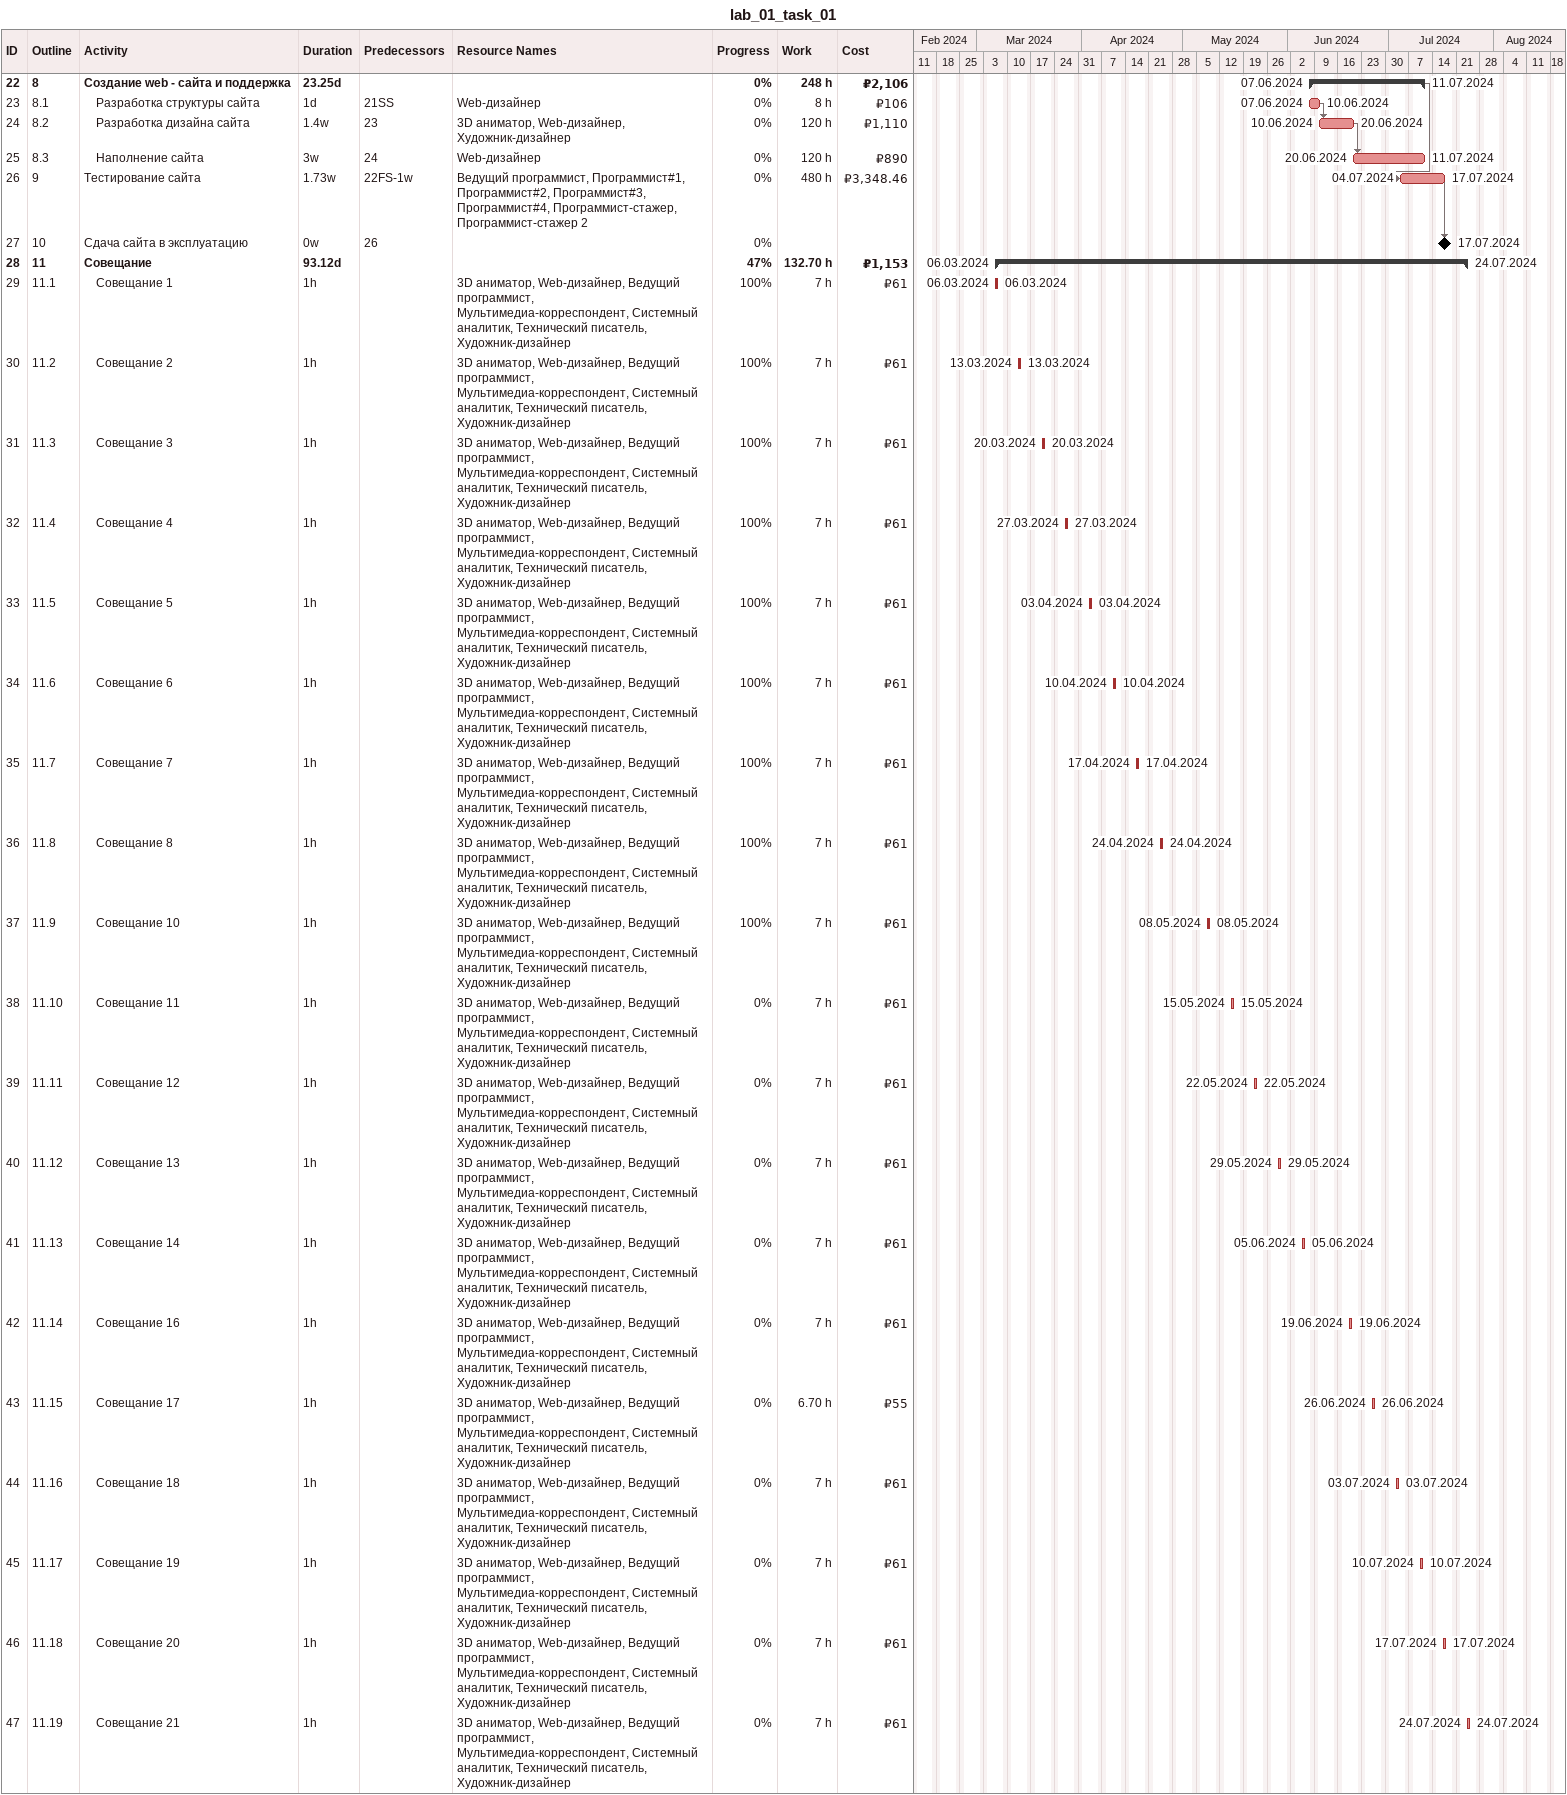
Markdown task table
lab_01_task_01

| ID | WBS | Task | Duration | Start | Finish | Predecessors | Resources | % complete | Work (h) | Cost (₽) |
|---|---|---|---|---|---|---|---|---|---|---|
| 22 | 8 | **Создание web - сайта и поддержка** | 23.25d | 2024-06-07 | 2024-07-11 |  |  | 0 | 248 | 2106 |
| 23 | 8.1 | Разработка структуры сайта | 1d | 2024-06-07 | 2024-06-10 | 21SS | Web-дизайнер | 0 | 8 | 106 |
| 24 | 8.2 | Разработка дизайна сайта | 1.4w | 2024-06-10 | 2024-06-20 | 23 | 3D аниматор, Web-дизайнер, Художник-дизайнер | 0 | 120 | 1110 |
| 25 | 8.3 | Наполнение сайта | 3w | 2024-06-20 | 2024-07-11 | 24 | Web-дизайнер | 0 | 120 | 890 |
| 26 | 9 | Тестирование сайта | 1.73w | 2024-07-04 | 2024-07-17 | 22FS-1w | Ведущий программист, Программист#1, Программист#2, Программист#3, Программист#4, Программист-стажер, Программист-стажер 2 | 0 | 480 | 3348.46 |
| 27 | 10 | Сдача сайта в эксплуатацию | 0w | 2024-07-17 | 2024-07-17 | 26 |  | 0 |  |  |
| 28 | 11 | **Совещание** | 93.12d | 2024-03-06 | 2024-07-24 |  |  | 47 | 132.70 | 1153 |
| 29 | 11.1 | Совещание 1 | 1h | 2024-03-06 | 2024-03-06 |  | 3D аниматор, Web-дизайнер, Ведущий программист, Мультимедиа-корреспондент, Системный аналитик, Технический писатель, Художник-дизайнер | 100 | 7 | 61 |
| 30 | 11.2 | Совещание 2 | 1h | 2024-03-13 | 2024-03-13 |  | 3D аниматор, Web-дизайнер, Ведущий программист, Мультимедиа-корреспондент, Системный аналитик, Технический писатель, Художник-дизайнер | 100 | 7 | 61 |
| 31 | 11.3 | Совещание 3 | 1h | 2024-03-20 | 2024-03-20 |  | 3D аниматор, Web-дизайнер, Ведущий программист, Мультимедиа-корреспондент, Системный аналитик, Технический писатель, Художник-дизайнер | 100 | 7 | 61 |
| 32 | 11.4 | Совещание 4 | 1h | 2024-03-27 | 2024-03-27 |  | 3D аниматор, Web-дизайнер, Ведущий программист, Мультимедиа-корреспондент, Системный аналитик, Технический писатель, Художник-дизайнер | 100 | 7 | 61 |
| 33 | 11.5 | Совещание 5 | 1h | 2024-04-03 | 2024-04-03 |  | 3D аниматор, Web-дизайнер, Ведущий программист, Мультимедиа-корреспондент, Системный аналитик, Технический писатель, Художник-дизайнер | 100 | 7 | 61 |
| 34 | 11.6 | Совещание 6 | 1h | 2024-04-10 | 2024-04-10 |  | 3D аниматор, Web-дизайнер, Ведущий программист, Мультимедиа-корреспондент, Системный аналитик, Технический писатель, Художник-дизайнер | 100 | 7 | 61 |
| 35 | 11.7 | Совещание 7 | 1h | 2024-04-17 | 2024-04-17 |  | 3D аниматор, Web-дизайнер, Ведущий программист, Мультимедиа-корреспондент, Системный аналитик, Технический писатель, Художник-дизайнер | 100 | 7 | 61 |
| 36 | 11.8 | Совещание 8 | 1h | 2024-04-24 | 2024-04-24 |  | 3D аниматор, Web-дизайнер, Ведущий программист, Мультимедиа-корреспондент, Системный аналитик, Технический писатель, Художник-дизайнер | 100 | 7 | 61 |
| 37 | 11.9 | Совещание 10 | 1h | 2024-05-08 | 2024-05-08 |  | 3D аниматор, Web-дизайнер, Ведущий программист, Мультимедиа-корреспондент, Системный аналитик, Технический писатель, Художник-дизайнер | 100 | 7 | 61 |
| 38 | 11.10 | Совещание 11 | 1h | 2024-05-15 | 2024-05-15 |  | 3D аниматор, Web-дизайнер, Ведущий программист, Мультимедиа-корреспондент, Системный аналитик, Технический писатель, Художник-дизайнер | 0 | 7 | 61 |
| 39 | 11.11 | Совещание 12 | 1h | 2024-05-22 | 2024-05-22 |  | 3D аниматор, Web-дизайнер, Ведущий программист, Мультимедиа-корреспондент, Системный аналитик, Технический писатель, Художник-дизайнер | 0 | 7 | 61 |
| 40 | 11.12 | Совещание 13 | 1h | 2024-05-29 | 2024-05-29 |  | 3D аниматор, Web-дизайнер, Ведущий программист, Мультимедиа-корреспондент, Системный аналитик, Технический писатель, Художник-дизайнер | 0 | 7 | 61 |
| 41 | 11.13 | Совещание 14 | 1h | 2024-06-05 | 2024-06-05 |  | 3D аниматор, Web-дизайнер, Ведущий программист, Мультимедиа-корреспондент, Системный аналитик, Технический писатель, Художник-дизайнер | 0 | 7 | 61 |
| 42 | 11.14 | Совещание 16 | 1h | 2024-06-19 | 2024-06-19 |  | 3D аниматор, Web-дизайнер, Ведущий программист, Мультимедиа-корреспондент, Системный аналитик, Технический писатель, Художник-дизайнер | 0 | 7 | 61 |
| 43 | 11.15 | Совещание 17 | 1h | 2024-06-26 | 2024-06-26 |  | 3D аниматор, Web-дизайнер, Ведущий программист, Мультимедиа-корреспондент, Системный аналитик, Технический писатель, Художник-дизайнер | 0 | 6.70 | 55 |
| 44 | 11.16 | Совещание 18 | 1h | 2024-07-03 | 2024-07-03 |  | 3D аниматор, Web-дизайнер, Ведущий программист, Мультимедиа-корреспондент, Системный аналитик, Технический писатель, Художник-дизайнер | 0 | 7 | 61 |
| 45 | 11.17 | Совещание 19 | 1h | 2024-07-10 | 2024-07-10 |  | 3D аниматор, Web-дизайнер, Ведущий программист, Мультимедиа-корреспондент, Системный аналитик, Технический писатель, Художник-дизайнер | 0 | 7 | 61 |
| 46 | 11.18 | Совещание 20 | 1h | 2024-07-17 | 2024-07-17 |  | 3D аниматор, Web-дизайнер, Ведущий программист, Мультимедиа-корреспондент, Системный аналитик, Технический писатель, Художник-дизайнер | 0 | 7 | 61 |
| 47 | 11.19 | Совещание 21 | 1h | 2024-07-24 | 2024-07-24 |  | 3D аниматор, Web-дизайнер, Ведущий программист, Мультимедиа-корреспондент, Системный аналитик, Технический писатель, Художник-дизайнер | 0 | 7 | 61 |
